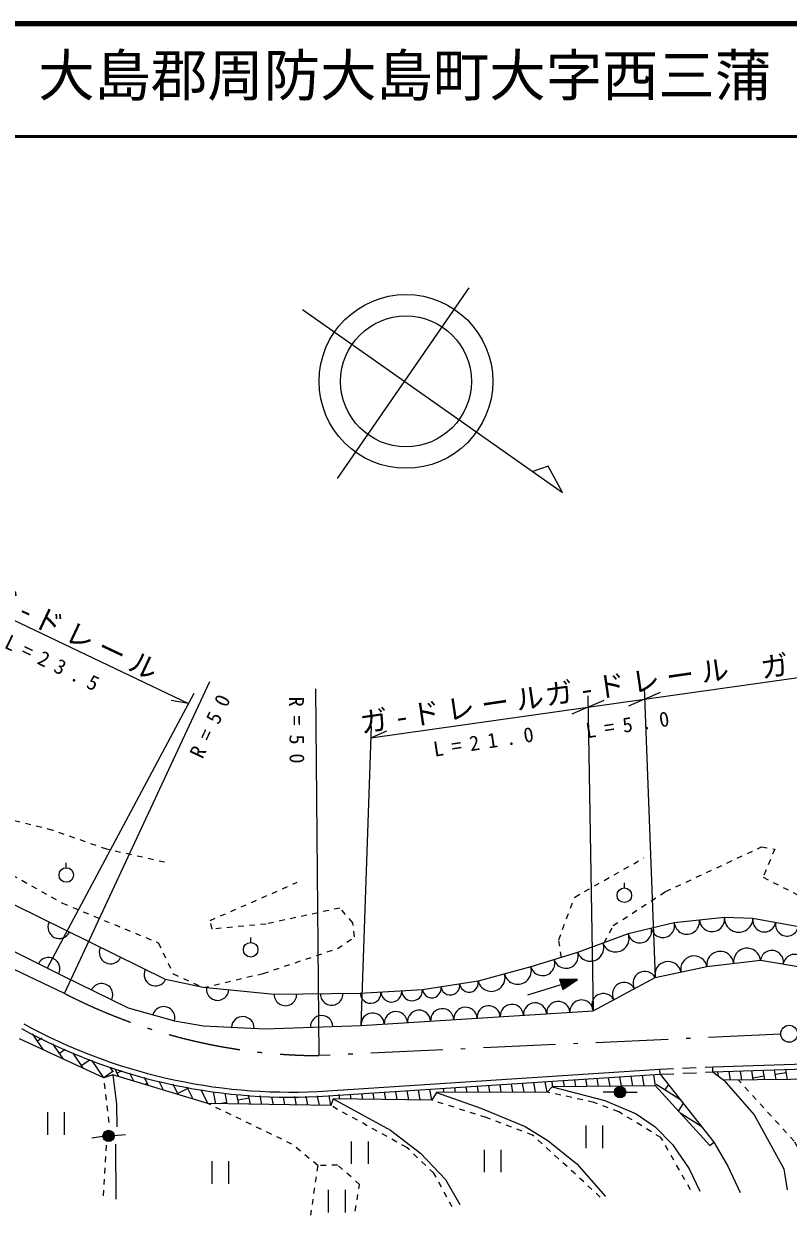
# Model space of a CAD drawing. Units: millimetres, scale not verified. Extents: x 40000 to 680000, y 20000 to 380000.
# Drawn here: x 403744 to 471535, y 274409 to 380000 of the extents above; entities that cross this region are included whole.
import ezdxf
from ezdxf.enums import TextEntityAlignment as Align

# ---------------------------------------------------------------- set-up
doc = ezdxf.new("R2010")
doc.units = ezdxf.units.MM
doc.header["$LTSCALE"] = 1000
for name, pattern in [('USER1', [1, 0.5, -0.5]), ('USER2', [2, 1.2, -0.8]), ('USER3', [10, 6.4, -1.6, 0.4, -1.6])]:
    doc.linetypes.add(name, pattern=pattern)
for name, color, linetype, lineweight in [('M-BGD', 7, 'Continuous', 25), ('M-BMK', 2, 'USER3', 13), ('M-STR-HTXT', 7, 'Continuous', 13), ('M-STR-STR3', 7, 'Continuous', 25), ('M-TTL', 2, 'Continuous', 140), ('M-TTL-LINE', 7, 'Continuous', 50)]:
    doc.layers.add(name, color=color, linetype=linetype, lineweight=lineweight)
doc.layers.add('M-BMK-SRVR', color=3, linetype='Continuous')
doc.layers.add('M-TTL-TXT', color=7, linetype='Continuous')
doc.styles.add('ＭＳ ゴシック', font='')
doc.styles.get('ＭＳ ゴシック').set_extended_font_data('MS Gothic')

# ---------------------------------------------------------------- blocks, each defined once
blk = doc.blocks.new('MARK5C10L10W1')
at = {"color": 3, "linetype": 'Continuous', "lineweight": 25}
blk.add_circle((0, 0), 0.05, dxfattribs=at)
blk = doc.blocks.new('MARK1119C15L6W1')
at = {"color": 7, "linetype": 'Continuous', "lineweight": 25}
blk.add_line((0, 0.024), (0, 0.05), dxfattribs=at)
blk.add_circle((0, -0.014), 0.038, dxfattribs=at)
blk = doc.blocks.new('MARK1115C15L6W1')
at = {"color": 7, "linetype": 'Continuous', "lineweight": 25}
for p, q in [((-0.038, 0.05), (-0.038, -0.05)), ((0.038, -0.05), (0.038, 0.05))]:
    blk.add_line(p, q, dxfattribs=at)
blk = doc.blocks.new('MARK1192C15L6W1')
at = {"color": 7, "linetype": 'Continuous', "lineweight": 25}
for radius in [0.05, 0.044, 0.038, 0.032, 0.026, 0.02, 0.014, 0.008, 0.002]:
    blk.add_circle((0, 0), radius, dxfattribs=at)
blk = doc.blocks.new('MARK1197C15L6W1')
at = {"color": 7, "linetype": 'Continuous', "lineweight": 25}
for points in [[(0, 0), (-0.032, -0.1), (0.032, -0.1)], [(0, -0.012), (-0.026, -0.096), (0.026, -0.096)], [(0, -0.024), (-0.02, -0.092), (0.02, -0.092)], [(0, -0.036), (-0.014, -0.088), (0.014, -0.088)], [(0, -0.048), (-0.008, -0.084), (0.008, -0.084)], [(0, -0.064), (-0.002, -0.08), (0.002, -0.08)]]:
    blk.add_lwpolyline(points, close=True, dxfattribs=at)
blk = doc.blocks.new('MARK1553C15L12W1')
at = {"color": 7, "linetype": 'Continuous', "lineweight": 25}
blk.add_arc((0, 0), 0.05, 270, 90, dxfattribs=at)
blk = doc.blocks.new('MARK28C15L14W1')
at = {"color": 7, "linetype": 'Continuous', "lineweight": 13}
blk.add_line((0, 0), (0.014, -0.05), dxfattribs=at)
blk = doc.blocks.new('MARK1221C15L12W1')
at = {"color": 7, "linetype": 'Continuous', "lineweight": 25}
blk.add_arc((0, 0), 0.05, 270, 90, dxfattribs=at)

msp = doc.modelspace()

# ---------------------------------------------------------------- linework, layer by layer
at = {"layer": 'M-BGD'}
for p, q in [((431558, 339712), (443239, 356598)), ((448443, 293935), (452838, 295306)), ((464843, 287551), (486464, 288304)), ((429803, 285380), (460166, 287341)), ((460195, 286892), (460166, 287341)), ((464858, 287101), (464838, 287551)), ((464858, 287101), (486498, 287854)), ((429819, 284930), (460195, 286892)), ((456127, 285312), (455127, 285312)), ((457127, 285312), (458127, 285312)), ((410767, 281371), (409776, 281238)), ((411761, 281479), (412758, 281559)), ((411867, 280688), (411897, 275832))]:
    msp.add_line(p, q, dxfattribs=at)
at = {"layer": 'M-BGD', "linetype": 'USER2'}
for p, q in [((460175, 287342), (464838, 287551)), ((460195, 286892), (464858, 287101))]:
    msp.add_line(p, q, dxfattribs=at)
at = {"layer": 'M-BGD', "linetype": 'USER1'}
for p, q in [((411309, 282627), (410836, 286591)), ((410800, 276118), (411091, 280736))]:
    msp.add_line(p, q, dxfattribs=at)
at = {"layer": 'M-BGD'}
for points in [[(428453, 354666), (451532, 338468), (450249, 340791), (448899, 340315)], [(411632, 286840), (411956, 284250), (411985, 282248)], [(464858, 287101), (465842, 286369), (468521, 283308), (471140, 278510), (471435, 276656)], [(440359, 285280), (444273, 283897), (448217, 282278), (450219, 281042), (452780, 278952), (455340, 276067)], [(450602, 285780), (455282, 284574), (458048, 283396), (459726, 282248), (461286, 280659), (462758, 278510), (463700, 276538)], [(431184, 284721), (436276, 281954), (438925, 279894), (441133, 277568), (442399, 275361)], [(464930, 280894), (466196, 278746), (467285, 276420)]]:
    msp.add_lwpolyline(points, dxfattribs=at)
at = {"layer": 'M-BGD', "linetype": 'USER1'}
for points in [[(416227, 305689), (411101, 306838), (406307, 308517), (401755, 309644), (399599, 308858)], [(455205, 298559), (456019, 300070), (460663, 303090), (469172, 307052), (470341, 306857), (469302, 304356), (472841, 302570), (479960, 305883), (483792, 308416)], [(399205, 306538), (407168, 302065), (415674, 298559), (416986, 295798), (419645, 294575), (424964, 295832), (431557, 298041), (433076, 299077), (432938, 300320), (431765, 301632), (425240, 300216), (420441, 299767), (420268, 300527), (428002, 303910)], [(451435, 297256), (451181, 298803), (452610, 302603), (458747, 306078)], [(474436, 277027), (472073, 280954), (467127, 286373)], [(462872, 276664), (460254, 281282), (456509, 283573), (454291, 284409), (450145, 285318)], [(429818, 278809), (427527, 280700), (420073, 284300)], [(441745, 275136), (440109, 278118), (437709, 280409), (430982, 284118)], [(454873, 276009), (448873, 281500), (444764, 283064), (439927, 284591)], [(433127, 274773), (433527, 277136), (431564, 278845), (429818, 278809), (429164, 274409)]]:
    msp.add_lwpolyline(points, dxfattribs=at)
at = {"layer": 'M-BGD'}
for radius in [7700, 5800]:
    msp.add_circle((437636, 348308), radius, dxfattribs=at)
for centre, radius, start, end in [((427359, 334525), 49656, 241.32082, 272.83978), ((427359, 334526), 49207, 241.32036, 272.84747)]:
    msp.add_arc(centre, radius, start, end, dxfattribs=at)
at = {"layer": 'M-BMK'}
for p, q in [((407340, 294064), (384732, 304762)), ((470870, 290451), (429909, 288550))]:
    msp.add_line(p, q, dxfattribs=at)
msp.add_arc((430166, 338550), 50000, 242.83789, 269.7058, dxfattribs=at)
at = {"layer": 'M-STR-HTXT'}
for p, q in [((395495, 330630), (418361, 319773)), ((458789, 320146), (493165, 324995)), ((407340, 294064), (420253, 321714)), ((429604, 321060), (429909, 288550)), ((458751, 321151), (459732, 295467)), ((418833, 320657), (405830, 296299)), ((453760, 320447), (454231, 292518)), ((453777, 319439), (458789, 320146)), ((434520, 316723), (453777, 319439)), ((433652, 291228), (434567, 317740))]:
    msp.add_line(p, q, dxfattribs=at)
at = {"layer": 'M-STR-STR3'}
for p, q in [((405484, 289066), (404505, 290487)), ((405334, 290084), (404960, 289826)), ((407268, 288241), (406331, 289600)), ((407401, 289080), (406919, 288748)), ((409052, 287416), (408128, 288756)), ((409629, 288188), (408878, 287669)), ((410836, 286591), (409772, 288134)), ((411691, 287112), (411415, 287512)), ((412182, 286675), (411840, 287360)), ((468443, 286394), (468308, 287221)), ((469455, 286403), (469316, 287256)), ((470466, 286413), (470323, 287291)), ((471478, 286423), (471331, 287326)), ((411659, 287159), (410836, 286591)), ((420073, 284300), (411632, 286840)), ((412430, 287191), (412025, 286989)), ((413497, 286279), (413143, 286988)), ((414812, 285883), (414446, 286616)), ((416127, 285487), (415748, 286246)), ((449132, 285314), (448988, 286168)), ((450145, 285318), (449991, 286233)), ((450609, 286188), (450596, 286271)), ((450675, 285781), (450609, 286188)), ((451686, 285791), (451598, 286337)), ((452698, 285802), (452601, 286402)), ((453709, 285812), (453603, 286466)), ((454720, 285822), (454606, 286531)), ((455732, 285833), (455608, 286596)), ((456743, 285843), (456611, 286661)), ((457755, 285853), (457613, 286725)), ((458766, 285863), (458616, 286790)), ((459777, 285874), (459618, 286855)), ((460195, 286892), (464930, 280894)), ((465348, 286737), (465286, 287116)), ((466420, 286375), (466294, 287151)), ((467431, 286384), (467301, 287186)), ((467429, 286398), (467341, 286383)), ((469403, 286719), (468416, 286558)), ((471377, 287039), (470390, 286879)), ((414707, 286093), (414485, 285982)), ((417442, 285091), (416985, 286007)), ((418285, 285643), (417390, 285196)), ((418758, 284696), (418222, 285768)), ((420073, 284300), (419459, 285528)), ((420772, 284288), (420572, 285341)), ((421793, 284271), (421615, 285208)), ((422814, 284254), (422651, 285113)), ((431701, 285051), (431690, 285109)), ((432785, 284697), (432706, 285116)), ((433805, 284682), (433712, 285181)), ((434826, 284667), (434717, 285246)), ((435846, 284651), (435722, 285311)), ((436866, 284636), (436728, 285376)), ((437887, 284621), (437733, 285441)), ((438907, 284606), (438738, 285506)), ((439927, 284591), (439743, 285571)), ((441025, 285283), (440963, 285650)), ((442038, 285287), (441966, 285715)), ((443052, 285291), (442969, 285779)), ((444065, 285294), (443972, 285844)), ((445078, 285298), (444976, 285909)), ((446092, 285302), (445979, 285974)), ((447105, 285306), (446982, 286039)), ((448119, 285310), (447985, 286103)), ((459777, 285874), (450602, 285780)), ((464585, 280592), (459777, 285874)), ((461987, 284622), (459828, 285999)), ((460910, 285986), (460603, 285505)), ((421767, 284408), (421108, 284283)), ((423732, 284780), (422749, 284594)), ((423835, 284237), (423682, 285043)), ((424856, 284220), (424713, 284973)), ((424740, 284971), (424714, 284966)), ((425877, 284203), (425744, 284903)), ((426898, 284186), (426761, 284909)), ((427919, 284169), (427774, 284934)), ((428940, 284152), (428787, 284960)), ((429961, 284135), (429800, 284985)), ((430982, 284118), (430813, 285010)), ((431765, 284712), (431701, 285051)), ((462222, 284324), (461796, 283656)), ((463874, 282232), (462010, 283421)), ((464585, 280592), (464930, 280894))]:
    msp.add_line(p, q, dxfattribs=at)
for points in [[(433584, 294053), (425949, 293966), (419645, 294575), (416315, 295291), (394042, 306244), (386032, 309100)], [(384837, 306762), (407151, 295640), (412996, 292790)], [(505625, 302755), (498057, 300077), (494809, 299180), (490716, 298414), (487600, 298176), (482226, 298303), (478450, 298877), (468411, 300712), (465894, 300780), (461436, 300315), (457347, 299344), (452860, 297700), (448714, 296406), (444047, 295138), (439096, 294379), (433584, 294053)], [(433652, 291228), (454231, 292518), (459732, 295467), (464320, 296458), (469074, 297019), (473116, 296330), (476714, 294481), (478232, 293986), (483678, 294085), (489789, 294650), (496325, 295574), (500970, 296419), (504964, 297574), (507572, 298432)], [(412996, 292790), (417109, 291623), (419666, 291179)], [(419666, 291179), (425077, 290921), (433652, 291228)], [(411632, 286840), (410836, 286591), (403361, 290048)], [(481362, 287180), (480582, 286509), (465842, 286369)], [(440358, 285280), (439927, 284591), (431184, 284721)], [(450602, 285780), (450145, 285318), (440358, 285280)], [(431184, 284721), (430982, 284118), (420073, 284300)]]:
    msp.add_lwpolyline(points, dxfattribs=at)
at = {"layer": 'M-TTL'}
msp.add_line((680000, 380000), (40000, 380000), dxfattribs=at)
at = {"layer": 'M-TTL-LINE'}
msp.add_line((40000, 370000), (680000, 370000), dxfattribs=at)

# ---------------------------------------------------------------- block references
at = {"layer": 'M-BGD'}
for name, p, xscale, yscale in [('MARK1119C15L6W1', (407511, 304795), 17000, 17000), ('MARK1119C15L6W1', (457004, 303006), 17000, 17000), ('MARK1119C15L6W1', (423867, 298168), 17000, 17000), ('MARK1192C15L6W1', (456627, 285312), 10000, 10000), ('MARK1115C15L6W1', (406602, 282536), 20000, 20000), ('MARK1192C15L6W1', (411262, 281438), 10000, 10000), ('MARK1115C15L6W1', (454334, 281362), 20000, 20000), ('MARK1115C15L6W1', (433546, 279950), 20000, 20000), ('MARK1115C15L6W1', (445319, 279210), 20000, 20000), ('MARK1115C15L6W1', (421168, 278200), 20000, 20000), ('MARK1115C15L6W1', (431501, 275642), 20000, 20000)]:
    msp.add_blockref(name, p, dxfattribs=dict(at, xscale=xscale, yscale=yscale))
at = {"layer": 'M-BGD', "xscale": 15000, "yscale": 15000, "rotation": 287.32409}
msp.add_blockref('MARK1197C15L6W1', (452838, 295306), dxfattribs=at)
at = {"layer": 'M-BMK-SRVR', "xscale": 15000, "yscale": 15000}
msp.add_blockref('MARK5C10L10W1', (471619, 290486), dxfattribs=at)
at = {"layer": 'M-STR-HTXT', "xscale": 30000, "yscale": 30000}
for p, rotation in [((418361, 319773), 244.60269), ((453777, 319439), 98.02825), ((458789, 320146), 278.02825), ((458789, 320146), 98.02825), ((453777, 319439), 278.02825), ((434520, 316723), 98.02825)]:
    msp.add_blockref('MARK28C15L14W1', p, dxfattribs=dict(at, rotation=rotation))
at = {"layer": 'M-STR-STR3'}
for name, p, xscale, yscale, rotation in [('MARK1221C15L12W1', (406884, 299929), 20000, 20000, 243.81291), ('MARK1553C15L12W1', (460414, 300072), 21014, 21014, 283.36185), ('MARK1553C15L12W1', (462551, 300431), 22408, 22408, 275.95246), ('MARK1553C15L12W1', (464779, 300663), 22408, 22408, 275.95246), ('MARK1553C15L12W1', (467152, 300746), 25181, 25181, 268.46119), ('MARK1553C15L12W1', (469415, 300529), 20411, 20411, 259.64122), ('MARK1553C15L12W1', (471423, 300162), 20412, 20412, 259.64122), ('MARK1553C15L12W1', (456225, 298933), 23892, 23892, 290.11433), ('MARK1553C15L12W1', (458369, 299586), 21014, 21014, 283.36185), ('MARK1221C15L12W1', (411434, 297691), 20000, 20000, 243.81291), ('MARK1553C15L12W1', (453982, 298111), 23893, 23893, 290.11433), ('MARK1553C15L12W1', (465509, 296598), 23931, 23931, 96.73292), ('MARK1553C15L12W1', (467885, 296878), 23931, 23931, 96.73292), ('MARK1553C15L12W1', (470084, 296846), 20502, 20502, 80.32463), ('MARK1221C15L12W1', (405937, 296245), 20000, 20000, 63.50684), ('MARK1553C15L12W1', (449751, 296730), 21716, 21716, 287.33324), ('MARK1553C15L12W1', (451824, 297377), 21715, 21715, 287.33324), ('MARK1553C15L12W1', (460879, 295715), 23469, 23469, 102.17918), ('MARK1553C15L12W1', (463173, 296210), 23469, 23469, 102.17918), ('MARK1553C15L12W1', (472105, 296502), 20503, 20503, 80.32463), ('MARK1221C15L12W1', (415417, 295732), 20000, 20000, 243.81291), ('MARK1553C15L12W1', (445214, 295455), 24183, 24183, 285.20035), ('MARK1553C15L12W1', (447547, 296089), 24182, 24182, 285.20035), ('MARK1553C15L12W1', (458815, 294976), 20806, 20806, 118.20036), ('MARK1221C15L12W1', (410641, 293939), 20000, 20000, 64.00246), ('MARK1553C15L12W1', (439921, 294506), 16697, 16697, 278.71746), ('MARK1553C15L12W1', (441571, 294759), 16697, 16697, 278.71746), ('MARK1553C15L12W1', (443222, 295012), 16697, 16697, 278.71746), ('MARK1553C15L12W1', (456982, 293993), 20807, 20807, 118.20036), ('MARK1221C15L12W1', (420933, 294450), 20000, 20000, 264.48286), ('MARK1221C15L12W1', (426948, 293977), 20000, 20000, 270.65636), ('MARK1221C15L12W1', (431049, 294024), 20000, 20000, 270.65636), ('MARK1553C15L12W1', (434503, 294108), 18405, 18405, 273.38452), ('MARK1553C15L12W1', (436340, 294216), 18404, 18404, 273.38452), ('MARK1553C15L12W1', (438177, 294325), 18405, 18405, 273.38452), ('MARK1553C15L12W1', (453202, 292453), 20619, 20619, 93.58527), ('MARK1553C15L12W1', (455148, 293009), 20806, 20806, 118.20036), ('MARK1221C15L12W1', (416146, 291896), 20000, 20000, 74.16176), ('MARK1553C15L12W1', (436739, 291422), 20619, 20619, 93.58527), ('MARK1553C15L12W1', (438797, 291551), 20619, 20619, 93.58527), ('MARK1553C15L12W1', (440855, 291680), 20619, 20619, 93.58527), ('MARK1553C15L12W1', (442913, 291809), 20619, 20619, 93.58527), ('MARK1553C15L12W1', (444971, 291937), 20619, 20619, 93.58527), ('MARK1553C15L12W1', (447029, 292066), 20619, 20619, 93.58527), ('MARK1553C15L12W1', (449086, 292195), 20620, 20620, 93.58527), ('MARK1553C15L12W1', (451144, 292324), 20619, 20619, 93.58527), ('MARK1221C15L12W1', (423162, 291012), 20000, 20000, 87.27059), ('MARK1221C15L12W1', (430155, 291103), 20000, 20000, 92.05461), ('MARK1553C15L12W1', (434681, 291293), 20619, 20619, 93.58527)]:
    msp.add_blockref(name, p, dxfattribs=dict(at, xscale=xscale, yscale=yscale, rotation=rotation))

# ---------------------------------------------------------------- texts
at = {"layer": 'M-STR-HTXT', "attachment_point": 7, "style": 'ＭＳ ゴシック'}
for s, insert, char_height, rotation in [('\\T1.24;ガ-ドレール', (400184, 328644), 1833, 334.8), ('\\T1.8;L=23.5', (401918, 324719), 1320, 334.1), ('\\T1.24;ガ-ドレール', (469233, 321888), 1833, 8.3), ('\\T1.24;ガ-ドレール', (450124, 319480), 1833, 8.3), ('\\T1.24;ガ-ドレール', (433713, 317029), 1833, 8.3), ('\\T1.87;R=50', (419610, 314769), 1320, 64.8), ('\\T1.87;R=50', (427244, 320368), 1320, 270.6), ('\\T1.83;L=5.0', (453688, 316658), 1320, 8.5), ('\\T1.8;L=21.0', (440174, 315024), 1320, 8.7)]:
    msp.add_mtext(s, dxfattribs=dict(at, insert=insert, char_height=char_height, rotation=rotation))
at = {"layer": 'M-TTL-TXT', "style": 'ＭＳ ゴシック'}
msp.add_text('大島郡周防大島町大字西三蒲', height=3666, dxfattribs=at).set_placement((405024, 372500), align=Align.BOTTOM_LEFT)

doc.saveas('drawing.dxf')
